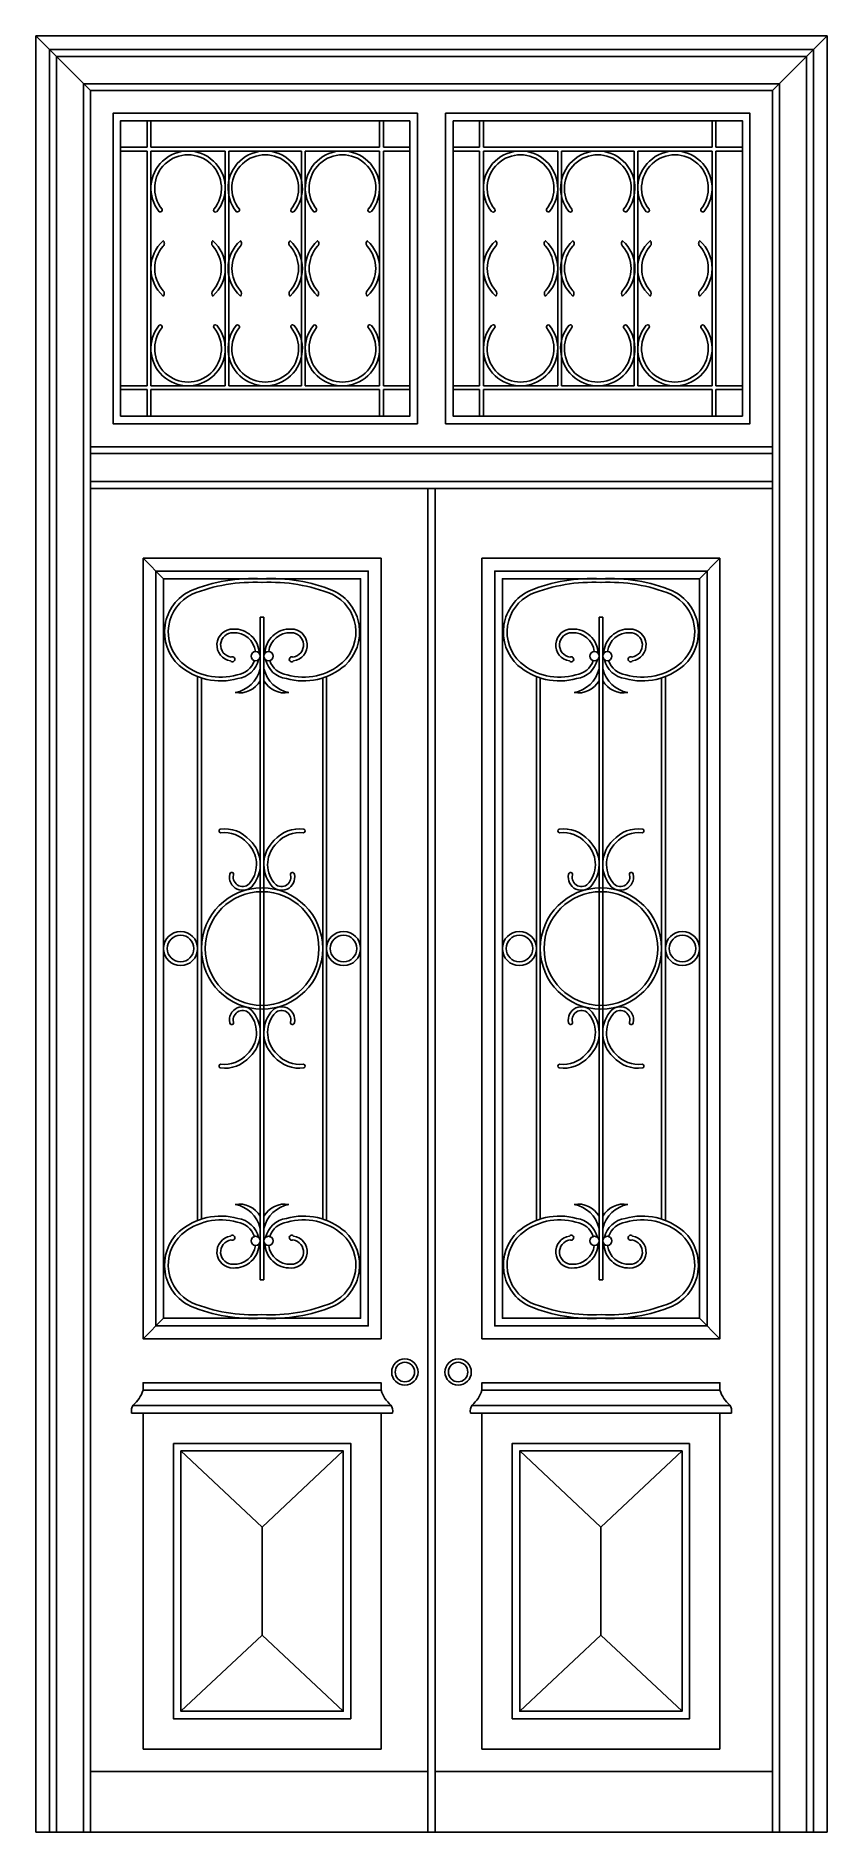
# Model space of a CAD drawing. Header units: metres. Extents: x 0 to 1879, y 0 to 4266.
import ezdxf

# ---------------------------------------------------------------- set-up
doc = ezdxf.new("R2010")
doc.units = ezdxf.units.M
for name, color, linetype in [('1', 3, 'Continuous'), ('3', 3, 'Continuous'), ('4', 4, 'Continuous'), ('6', 3, 'Continuous'), ('7', 7, 'Continuous'), ('WALL', 2, 'Continuous')]:
    doc.layers.add(name, color=color, linetype=linetype)

msp = doc.modelspace()

# ---------------------------------------------------------------- linework, layer by layer
at = {"layer": '1'}
for p, q in [((532.66, 1311.76), (532.66, 2885.32)), ((532.66, 2885.32), (541.66, 2885.32)), ((541.66, 1311.76), (541.66, 2885.32)), ((1337.54, 1311.76), (1337.54, 2885.32)), ((1346.54, 2885.32), (1337.54, 2885.32)), ((1346.54, 1311.76), (1346.54, 2885.32)), ((384.16, 1452.72), (384.16, 2744.36)), ((393.16, 1455.9), (393.16, 2741.19)), ((681.16, 1455.9), (681.16, 2741.19)), ((690.16, 1452.72), (690.16, 2744.36)), ((1189.04, 1452.72), (1189.04, 2744.36)), ((1198.04, 1455.9), (1198.04, 2741.19)), ((1486.04, 1455.9), (1486.04, 2741.19)), ((1495.04, 1452.72), (1495.04, 2744.36)), ((532.66, 1311.76), (541.66, 1311.76)), ((1346.54, 1311.76), (1337.54, 1311.76)), ((254.4, 1049.19), (819.93, 1049.19)), ((1624.8, 1049.19), (1059.27, 1049.19)), ((231.08, 1013.44), (843.73, 1013.44)), ((1648.12, 1013.44), (1035.47, 1013.44)), ((537.16, 724.47), (537.16, 467.73)), ((1342.04, 724.47), (1342.04, 467.73))]:
    msp.add_line(p, q, dxfattribs=at)
for points in [[(428.65, 3848.5, -0.9), (422.67, 3854.24, 2.11), (300, 3854.24, -0.67), (293.03, 3848.55, -2.11), (429.64, 3848.55, -2.11)], [(612, 3848.5, -0.9), (606.02, 3854.24, 2.11), (483.35, 3854.24, -0.67), (476.38, 3848.55, -2.11), (612.99, 3848.55, -2.11)], [(795.35, 3848.5, -0.9), (789.37, 3854.24, 2.11), (666.7, 3854.24, -0.67), (659.73, 3848.55, -2.11), (796.34, 3848.55, -2.11)], [(1083.85, 3848.5, 0.9), (1089.83, 3854.24, -2.11), (1212.5, 3854.24, 0.67), (1219.47, 3848.55, 2.11), (1082.86, 3848.55, 2.11)], [(1267.2, 3848.5, 0.9), (1273.18, 3854.24, -2.11), (1395.85, 3854.24, 0.67), (1402.82, 3848.55, 2.11), (1266.21, 3848.55, 2.11)], [(1450.55, 3848.5, 0.9), (1456.53, 3854.24, -2.11), (1579.2, 3854.24, 0.67), (1586.17, 3848.55, 2.11), (1449.56, 3848.55, 2.11)], [(428.65, 3579.11, 0.9), (422.67, 3573.37, -2.11), (300, 3573.37, 0.67), (293.03, 3579.07, 2.11), (429.64, 3579.07, 2.11)], [(612, 3579.11, 0.9), (606.02, 3573.37, -2.11), (483.35, 3573.37, 0.67), (476.38, 3579.07, 2.11), (612.99, 3579.07, 2.11)], [(795.35, 3579.11, 0.9), (789.37, 3573.37, -2.11), (666.7, 3573.37, 0.67), (659.73, 3579.07, 2.11), (796.34, 3579.07, 2.11)], [(1083.85, 3579.11, -0.9), (1089.83, 3573.37, 2.11), (1212.5, 3573.37, -0.67), (1219.47, 3579.07, -2.11), (1082.86, 3579.07, -2.11)], [(1267.2, 3579.11, -0.9), (1273.18, 3573.37, 2.11), (1395.85, 3573.37, -0.67), (1402.82, 3579.07, -2.11), (1266.21, 3579.07, -2.11)], [(1450.55, 3579.11, -0.9), (1456.53, 3573.37, 2.11), (1579.2, 3573.37, -0.67), (1586.17, 3579.07, -2.11), (1449.56, 3579.07, -2.11)], [(537.16, 2976.87, 0.11), (367.28, 2948.09, 0.53), (340.04, 2770.84, 0.25), (479.52, 2739.51, 0.31), (528.94, 2784.76)], [(536.72, 2967.88, 0.11), (370.88, 2939.84, 0.53), (346.02, 2777.57, 0.25), (477.7, 2748.35, 0.29), (518.97, 2782.52)], [(537.16, 2976.87, -0.11), (707.05, 2948.09, -0.53), (734.29, 2770.84, -0.25), (594.81, 2739.51, -0.31), (545.39, 2784.76)], [(537.61, 2967.88, -0.11), (703.45, 2939.84, -0.53), (728.31, 2777.57, -0.25), (596.63, 2748.35, -0.29), (555.36, 2782.52)], [(1342.04, 2976.87, 0.11), (1172.15, 2948.09, 0.53), (1144.91, 2770.84, 0.25), (1284.39, 2739.51, 0.31), (1333.81, 2784.76)], [(1341.59, 2967.88, 0.11), (1175.75, 2939.84, 0.53), (1150.89, 2777.57, 0.25), (1282.57, 2748.35, 0.29), (1323.84, 2782.52)], [(1342.04, 2976.87, -0.11), (1511.92, 2948.09, -0.53), (1539.16, 2770.84, -0.25), (1399.68, 2739.51, -0.31), (1350.26, 2784.76)], [(1342.48, 2967.88, -0.11), (1508.32, 2939.84, -0.53), (1533.18, 2777.57, -0.25), (1401.5, 2748.35, -0.29), (1360.23, 2782.52)], [(530.46, 2799.46, 0.42), (468.35, 2857.39, 0.93), (462.19, 2781.56)], [(521.17, 2803.7, 0.4), (468.51, 2848.38, 0.94), (463.55, 2790.45)], [(543.87, 2799.46, -0.42), (605.98, 2857.39, -0.93), (612.14, 2781.56)], [(553.16, 2803.7, -0.4), (605.82, 2848.38, -0.94), (610.77, 2790.45)], [(1335.33, 2799.46, 0.42), (1273.22, 2857.39, 0.93), (1267.06, 2781.56)], [(1326.04, 2803.7, 0.4), (1273.38, 2848.38, 0.94), (1268.43, 2790.45)], [(1348.74, 2799.46, -0.42), (1410.85, 2857.39, -0.93), (1417.01, 2781.56)], [(1358.03, 2803.7, -0.4), (1410.69, 2848.38, -0.94), (1415.65, 2790.45)], [(528.94, 1412.33, 0.31), (479.52, 1457.57, 0.25), (340.04, 1426.25, 0.53), (367.28, 1248.99, 0.11), (537.16, 1220.22, 0.11), (707.05, 1248.99, 0.53), (734.29, 1426.25, 0.25), (594.81, 1457.57, 0.31), (545.39, 1412.33)], [(536.72, 1229.21, -0.11), (370.88, 1257.24, -0.53), (346.02, 1419.52, -0.25), (477.7, 1448.74, -0.29), (518.97, 1414.57)], [(536.72, 1229.21, 0.11), (703.45, 1257.24, 0.53), (728.31, 1419.52, 0.25), (596.63, 1448.74, 0.29), (555.36, 1414.57)], [(1350.26, 1412.33, -0.31), (1399.68, 1457.57, -0.25), (1539.16, 1426.25, -0.53), (1511.92, 1248.99, -0.11), (1342.04, 1220.22, -0.11), (1172.15, 1248.99, -0.53), (1144.91, 1426.25, -0.25), (1284.39, 1457.57, -0.31), (1333.81, 1412.33)], [(1342.48, 1229.21, -0.11), (1175.75, 1257.24, -0.53), (1150.89, 1419.52, -0.25), (1282.57, 1448.74, -0.29), (1323.84, 1414.57)], [(1342.48, 1229.21, 0.11), (1508.32, 1257.24, 0.53), (1533.18, 1419.52, 0.25), (1401.5, 1448.74, 0.29), (1360.23, 1414.57)], [(530.46, 1397.63, -0.42), (468.35, 1339.7, -0.93), (462.19, 1415.53)], [(543.87, 1397.63, 0.42), (605.98, 1339.7, 0.93), (612.14, 1415.53)], [(1335.33, 1397.63, -0.42), (1273.22, 1339.7, -0.93), (1267.06, 1415.53)], [(1348.74, 1397.63, 0.42), (1410.85, 1339.7, 0.93), (1417.01, 1415.53)], [(521.17, 1393.39, -0.4), (468.51, 1348.7, -0.94), (463.55, 1406.63)], [(553.16, 1393.39, 0.4), (605.82, 1348.7, 0.94), (610.77, 1406.63)], [(1326.04, 1393.39, -0.4), (1273.38, 1348.7, -0.94), (1268.43, 1406.63)], [(1358.03, 1393.39, 0.4), (1410.69, 1348.7, 0.94), (1415.65, 1406.63)]]:
    msp.add_lwpolyline(points, format="xyb", dxfattribs=at)
for points in [[(302.46, 3660.84, -0.38), (302.46, 3648.14, -0.45), (302.46, 3779.48, -0.43), (302.46, 3766.78, 0.38)], [(420.21, 3660.84, 0.38), (420.21, 3648.14, 0.45), (420.21, 3779.48, 0.43), (420.21, 3766.78, -0.38)], [(485.81, 3660.84, -0.38), (485.81, 3648.14, -0.45), (485.81, 3779.48, -0.43), (485.81, 3766.78, 0.38)], [(603.56, 3660.84, 0.38), (603.56, 3648.14, 0.45), (603.56, 3779.48, 0.43), (603.56, 3766.78, -0.38)], [(669.15, 3660.84, -0.38), (669.15, 3648.14, -0.45), (669.15, 3779.48, -0.43), (669.15, 3766.78, 0.38)], [(786.91, 3660.84, 0.38), (786.91, 3648.14, 0.45), (786.91, 3779.48, 0.43), (786.91, 3766.78, -0.38)], [(1092.29, 3660.84, -0.38), (1092.29, 3648.14, -0.45), (1092.29, 3779.48, -0.43), (1092.29, 3766.78, 0.38)], [(1210.05, 3660.84, 0.38), (1210.05, 3648.14, 0.45), (1210.05, 3779.48, 0.43), (1210.05, 3766.78, -0.38)], [(1275.64, 3660.84, -0.38), (1275.64, 3648.14, -0.45), (1275.64, 3779.48, -0.43), (1275.64, 3766.78, 0.38)], [(1393.39, 3660.84, 0.38), (1393.39, 3648.14, 0.45), (1393.39, 3779.48, 0.43), (1393.39, 3766.78, -0.38)], [(1458.99, 3660.84, -0.38), (1458.99, 3648.14, -0.45), (1458.99, 3779.48, -0.43), (1458.99, 3766.78, 0.38)], [(1576.74, 3660.84, 0.38), (1576.74, 3648.14, 0.45), (1576.74, 3779.48, 0.43), (1576.74, 3766.78, -0.38)], [(460.49, 2275.13, 0.82), (516.17, 2249.56, 0.39), (508.07, 2355.52, 0.25), (437.64, 2382.3, 0.74), (438.74, 2373.37, -0.25), (501.58, 2349.27, -0.39), (508.98, 2254.98, -0.82), (469.26, 2273.09, 1.15)], [(613.84, 2275.13, -0.82), (558.16, 2249.56, -0.39), (566.26, 2355.52, -0.25), (636.69, 2382.3, -0.74), (635.59, 2373.37, 0.25), (572.75, 2349.27, 0.39), (565.35, 2254.98, 0.82), (605.07, 2273.09, -1.15)], [(1265.36, 2275.13, 0.82), (1321.04, 2249.56, 0.39), (1312.94, 2355.52, 0.25), (1242.51, 2382.3, 0.74), (1243.61, 2373.37, -0.25), (1306.45, 2349.27, -0.39), (1313.85, 2254.98, -0.82), (1274.13, 2273.09, 1.15)], [(1418.71, 2275.13, -0.82), (1363.03, 2249.56, -0.39), (1371.13, 2355.52, -0.25), (1441.56, 2382.3, -0.74), (1440.46, 2373.37, 0.25), (1377.62, 2349.27, 0.39), (1370.22, 2254.98, 0.82), (1409.94, 2273.09, -1.15)], [(460.49, 1921.96, -0.82), (516.17, 1947.53, -0.39), (508.07, 1841.56, -0.25), (437.64, 1814.78, -0.74), (438.74, 1823.71, 0.25), (501.58, 1847.82, 0.39), (508.98, 1942.11, 0.82), (469.26, 1924, -1.15)], [(613.84, 1921.96, 0.82), (558.16, 1947.53, 0.39), (566.26, 1841.56, 0.25), (636.69, 1814.78, 0.74), (635.59, 1823.71, -0.25), (572.75, 1847.82, -0.39), (565.35, 1942.11, -0.82), (605.07, 1924, 1.15)], [(1265.36, 1921.96, -0.82), (1321.04, 1947.53, -0.39), (1312.94, 1841.56, -0.25), (1242.51, 1814.78, -0.74), (1243.61, 1823.71, 0.25), (1306.45, 1847.82, 0.39), (1313.85, 1942.11, 0.82), (1274.13, 1924, -1.15)], [(1418.71, 1921.96, 0.82), (1363.03, 1947.53, 0.39), (1371.13, 1841.56, 0.25), (1441.56, 1814.78, 0.74), (1440.46, 1823.71, -0.25), (1377.62, 1847.82, -0.39), (1370.22, 1942.11, -0.82), (1409.94, 1924, 1.15)]]:
    msp.add_lwpolyline(points, format="xyb", close=True, dxfattribs=at)
for points in [[(729.93, 905.19), (537.16, 724.47), (344.4, 905.19)], [(1149.27, 905.19), (1342.04, 724.47), (1534.8, 905.19)], [(729.93, 287), (537.16, 467.73), (344.4, 287)], [(1149.27, 287), (1342.04, 467.73), (1534.8, 287)]]:
    msp.add_lwpolyline(points, dxfattribs=at)
for centre, radius in [((521.86, 2792.92), 10.8), ((552.46, 2792.92), 10.8), ((1326.74, 2792.92), 10.8), ((1357.34, 2792.92), 10.8), ((537.16, 2098.54), 144), ((537.16, 2098.54), 135), ((1342.04, 2098.54), 144), ((1342.04, 2098.54), 135), ((343.58, 2098.54), 40.58), ((730.75, 2098.54), 40.58), ((1148.45, 2098.54), 40.58), ((1535.62, 2098.54), 40.58), ((343.58, 2098.54), 31.58), ((730.75, 2098.54), 31.58), ((1148.45, 2098.54), 31.58), ((1535.62, 2098.54), 31.58), ((521.86, 1404.16), 10.8), ((552.46, 1404.16), 10.8), ((1326.74, 1404.16), 10.8), ((1357.34, 1404.16), 10.8)]:
    msp.add_circle(centre, radius, dxfattribs=at)
for centre, radius, start, end in [((466.64, 2785.43), 5.9, 221.04, 121.52), ((607.69, 2785.43), 5.9, 58.48, 318.96), ((1271.51, 2785.43), 5.9, 221.04, 121.52), ((1412.56, 2785.43), 5.9, 58.48, 318.96), ((460.05, 2779.67), 74.46, 280.19, 347.19), ((482.95, 2762.94), 57.38, 260.25, 330.05), ((591.38, 2762.94), 57.38, 209.95, 279.75), ((614.28, 2779.67), 74.46, 192.81, 259.81), ((1264.92, 2779.67), 74.46, 280.19, 347.19), ((1287.82, 2762.94), 57.38, 260.25, 330.05), ((1396.25, 2762.94), 57.38, 209.95, 279.75), ((1419.15, 2779.67), 74.46, 192.81, 259.81), ((460.05, 1417.42), 74.46, 12.81, 79.81), ((482.95, 1434.15), 57.38, 29.95, 99.75), ((591.38, 1434.15), 57.38, 80.25, 150.05), ((614.28, 1417.42), 74.46, 100.19, 167.19), ((1264.92, 1417.42), 74.46, 12.81, 79.81), ((1287.82, 1434.15), 57.38, 29.95, 99.75), ((1396.25, 1434.15), 57.38, 80.25, 150.05), ((1419.15, 1417.42), 74.46, 100.19, 167.19), ((466.64, 1411.66), 5.9, 238.48, 138.96), ((607.69, 1411.66), 5.9, 41.04, 301.52), ((1271.51, 1411.66), 5.9, 238.48, 138.96), ((1412.56, 1411.66), 5.9, 41.04, 301.52)]:
    msp.add_arc(centre, radius, start, end, dxfattribs=at)
at = {"layer": '3'}
for p, q in [((129.6, 4136.42), (0, 4266.02)), ((1749.6, 4136.42), (1879.2, 4266.02)), ((264.14, 4064.55), (264.14, 4001.55)), ((273.14, 4064.55), (273.14, 4001.55)), ((816.23, 4001.55), (816.23, 4064.55)), ((825.23, 4001.55), (825.23, 4064.55)), ((1053.97, 4001.55), (1053.97, 4064.55)), ((1062.97, 4001.55), (1062.97, 4064.55)), ((1606.06, 4064.55), (1606.06, 4001.55)), ((1615.06, 4064.55), (1615.06, 4001.55)), ((264.14, 4001.55), (201.14, 4001.55)), ((264.14, 3992.55), (201.14, 3992.55)), ((264.14, 3992.55), (264.14, 3435.07)), ((816.23, 4001.55), (273.14, 4001.55)), ((273.14, 3992.55), (273.14, 3435.07)), ((449.54, 3992.55), (273.14, 3992.55)), ((449.54, 3992.55), (449.54, 3435.07)), ((458.54, 3992.55), (458.54, 3435.07)), ((630.83, 3992.55), (458.54, 3992.55)), ((630.83, 3435.07), (630.83, 3992.55)), ((639.83, 3435.07), (639.83, 3992.55)), ((816.23, 3992.55), (639.83, 3992.55)), ((816.23, 3435.07), (816.23, 3992.55)), ((888.23, 4001.55), (825.23, 4001.55)), ((825.23, 3435.07), (825.23, 3992.55)), ((888.23, 3992.55), (825.23, 3992.55)), ((990.97, 4001.55), (1053.97, 4001.55)), ((990.97, 3992.55), (1053.97, 3992.55)), ((1053.97, 3435.07), (1053.97, 3992.55)), ((1062.97, 4001.55), (1606.06, 4001.55)), ((1062.97, 3435.07), (1062.97, 3992.55)), ((1062.97, 3992.55), (1239.37, 3992.55)), ((1239.37, 3435.07), (1239.37, 3992.55)), ((1248.37, 3435.07), (1248.37, 3992.55)), ((1248.37, 3992.55), (1420.66, 3992.55)), ((1420.66, 3992.55), (1420.66, 3435.07)), ((1429.66, 3992.55), (1429.66, 3435.07)), ((1429.66, 3992.55), (1606.06, 3992.55)), ((1606.06, 3992.55), (1606.06, 3435.07)), ((1615.06, 4001.55), (1678.06, 4001.55)), ((1615.06, 3992.55), (1615.06, 3435.07)), ((1615.06, 3992.55), (1678.06, 3992.55)), ((201.14, 3435.07), (264.14, 3435.07)), ((201.14, 3426.07), (264.14, 3426.07)), ((264.14, 3426.07), (264.14, 3363.07)), ((273.14, 3435.07), (449.54, 3435.07)), ((273.14, 3426.07), (816.23, 3426.07)), ((273.14, 3426.07), (273.14, 3363.07)), ((458.54, 3435.07), (630.83, 3435.07)), ((639.83, 3435.07), (816.23, 3435.07)), ((816.23, 3363.07), (816.23, 3426.07)), ((825.23, 3435.07), (888.23, 3435.07)), ((825.23, 3363.07), (825.23, 3426.07)), ((825.23, 3426.07), (888.23, 3426.07)), ((1053.97, 3435.07), (990.97, 3435.07)), ((1053.97, 3426.07), (990.97, 3426.07)), ((1053.97, 3363.07), (1053.97, 3426.07)), ((1239.37, 3435.07), (1062.97, 3435.07)), ((1606.06, 3426.07), (1062.97, 3426.07)), ((1062.97, 3363.07), (1062.97, 3426.07)), ((1420.66, 3435.07), (1248.37, 3435.07)), ((1606.06, 3435.07), (1429.66, 3435.07)), ((1606.06, 3426.07), (1606.06, 3363.07)), ((1678.06, 3435.07), (1615.06, 3435.07)), ((1678.06, 3426.07), (1615.06, 3426.07)), ((1615.06, 3426.07), (1615.06, 3363.07)), ((303, 2976.87), (254.4, 3025.47)), ((1576.2, 2976.87), (1624.8, 3025.47)), ((303, 1220.22), (254.4, 1171.62)), ((771.33, 1220.22), (303, 1220.22)), ((1107.87, 1220.22), (1576.2, 1220.22)), ((1576.2, 1220.22), (1624.8, 1171.62))]:
    msp.add_line(p, q, dxfattribs=at)
for points in [[(32.4, 0), (32.4, 4233.62), (1846.8, 4233.62), (1846.8, 0)], [(113.4, 0), (113.4, 4152.62), (1765.8, 4152.62), (1765.8, 0)]]:
    msp.add_lwpolyline(points, dxfattribs=at)
for points in [[(906.23, 4082.55), (183.14, 4082.55), (183.14, 3345.07), (906.23, 3345.07)], [(972.97, 4082.55), (1696.06, 4082.55), (1696.06, 3345.07), (972.97, 3345.07)], [(285, 1202.22), (285, 2994.87), (789.33, 2994.87), (789.33, 1202.22)], [(1594.2, 1202.22), (1594.2, 2994.87), (1089.87, 2994.87), (1089.87, 1202.22)]]:
    msp.add_lwpolyline(points, close=True, dxfattribs=at)
for centre in [(876.37, 1092.64), (1002.83, 1092.64)]:
    msp.add_circle(centre, 23.13, dxfattribs=at)
at = {"layer": '4'}
for points in [[(0, 0), (0, 4266.02), (1879.2, 4266.02), (1879.2, 0)], [(129.6, 0), (129.6, 4136.42), (1749.6, 4136.42), (1749.6, 0)]]:
    msp.add_lwpolyline(points, dxfattribs=at)
at = {"layer": '6'}
for p, q in [((129.6, 3274.22), (1749.6, 3274.22)), ((129.6, 3207.62), (1749.6, 3207.62))]:
    msp.add_line(p, q, dxfattribs=at)
at = {"layer": '7'}
for p, q in [((129.6, 3290.42), (1749.6, 3290.42)), ((129.6, 3191.42), (1749.6, 3191.42)), ((930.6, 3191.42), (930.6, 0)), ((948.6, 3191.42), (948.6, 0)), ((227.4, 995.19), (846.93, 995.19)), ((254.4, 197), (254.4, 995.19)), ((819.93, 995.19), (819.93, 197)), ((1651.8, 995.19), (1032.27, 995.19)), ((1059.27, 995.19), (1059.27, 197)), ((1624.8, 197), (1624.8, 995.19)), ((819.93, 197), (254.4, 197)), ((1059.27, 197), (1624.8, 197)), ((129.6, 143.88), (930.6, 143.88)), ((948.6, 143.88), (1749.6, 143.88))]:
    msp.add_line(p, q, dxfattribs=at)
msp.add_lwpolyline([(48.6, 0), (48.6, 4217.42), (1830.6, 4217.42), (1830.6, 0)], dxfattribs=at)
for points in [[(888.23, 4064.55), (201.14, 4064.55), (201.14, 3363.07), (888.23, 3363.07)], [(990.97, 4064.55), (1678.06, 4064.55), (1678.06, 3363.07), (990.97, 3363.07)], [(254.4, 3025.47), (819.93, 3025.47), (819.93, 1171.62), (254.4, 1171.62)], [(1624.8, 3025.47), (1059.27, 3025.47), (1059.27, 1171.62), (1624.8, 1171.62)], [(303, 1220.22), (303, 2976.87), (771.33, 2976.87), (771.33, 1220.22)], [(1576.2, 1220.22), (1576.2, 2976.87), (1107.87, 2976.87), (1107.87, 1220.22)], [(326.4, 923.19), (747.93, 923.19), (747.93, 269), (326.4, 269)], [(344.4, 905.19), (729.93, 905.19), (729.93, 287), (344.4, 287)], [(1552.8, 923.19), (1131.27, 923.19), (1131.27, 269), (1552.8, 269)], [(1534.8, 905.19), (1149.27, 905.19), (1149.27, 287), (1534.8, 287)]]:
    msp.add_lwpolyline(points, close=True, dxfattribs=at)
for points in [[(847.09, 995.19, 0.19), (843.25, 1014.21, -0.14), (819.93, 1049.19), (819.93, 1067.19), (254.4, 1067.19), (254.4, 1049.19, -0.14), (231.08, 1014.21)], [(1032.11, 995.19, -0.19), (1035.95, 1014.21, 0.14), (1059.27, 1049.19), (1059.27, 1067.19), (1624.8, 1067.19), (1624.8, 1049.19, 0.14), (1648.12, 1014.21)]]:
    msp.add_lwpolyline(points, format="xyb", dxfattribs=at)
for centre in [(876.37, 1092.64), (1002.83, 1092.64)]:
    msp.add_circle(centre, 31.23, dxfattribs=at)
for centre, start, end in [((253.34, 999.81), 147.1, 190.04), ((1625.86, 999.81), 349.96, 32.9)]:
    msp.add_arc(centre, 26.5, start, end, dxfattribs=at)
at = {"layer": 'WALL'}
msp.add_line((0, 0), (1879.2, 0), dxfattribs=at)

doc.saveas('drawing.dxf')
